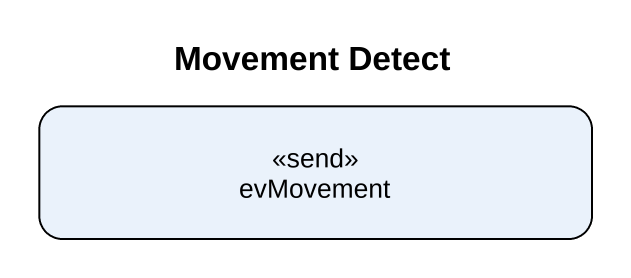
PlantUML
@startuml
title Movement Detect
hide empty description
state evMovement <<send>>
@enduml
